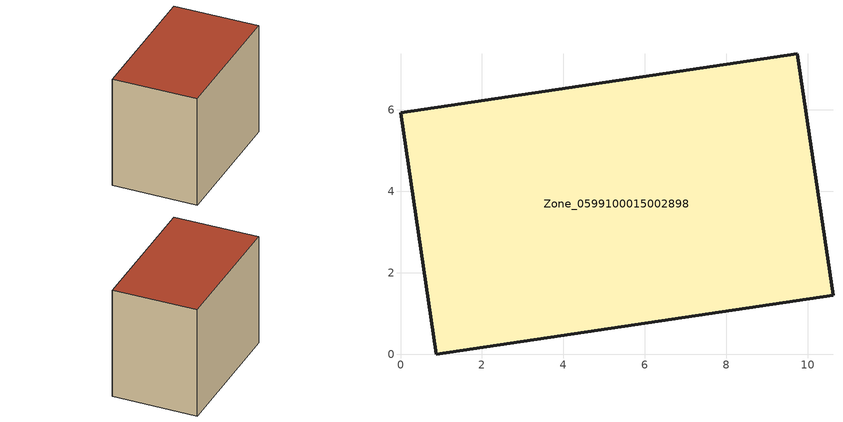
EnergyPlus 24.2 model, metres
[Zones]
Zone_0599100015002898
 floor ground (C_G): 10.62,1.45 0.88,0 0,5.93 9.74,7.38 z0.99
 wall outside (C_F): 0.88,0 10.62,1.45 9.74,7.38 0,5.93 0.88,0 z0.99:9.03
 roof outside (C_R): 9.74,7.38 0,5.93 0.88,0 10.62,1.45 z9.03
[BUILDING]
Pand.0599100015002898: North Axis=0; Terrain=City; Loads Convergence Tolerance Value=0.04; Temperature Convergence Tolerance Value=0.4; Solar Distribution=FullExterior; Maximum Number of Warmup Days=25; Minimum Number of Warmup Days=1
[Site:Location]
Rotterdam.The.Hague.AP_ZH_NLD Design_Conditions: Latitude=51.96; Longitude=4.45; Time Zone=1; Elevation=-4.5
[SITE:GROUNDTEMPERATURE:BUILDINGSURFACE]
18, 18, 18, 18, 18, 18, 18, 18, 18, 18, 18, 18
[MATERIAL] Thermal Absorptance=0.9; Solar Absorptance=0.7; Visible Absorptance=0.7
Name | Roughness | Thickness | Conductivity | Density | Specific Heat
G.TI.1965-1974 | MediumSmooth | 0.15 | 0.882353 | 540 | 1210
F.TI.1965-1974 | Rough | 0.3 | 0.697674 | 1920 | 840
R.TI.1965-1974 | MediumRough | 0.2 | 0.232558 | 1500 | 1000
[CONSTRUCTION]
C_G: G.TI.1965-1974
C_F: F.TI.1965-1974
C_R: R.TI.1965-1974
[ZONE]
Zone_0599100015002898: Type=1; Multiplier=1; Ceiling Height=Autocalculate; Volume=Autocalculate; Floor Area=autocalculate; Part of Total Floor Area=Yes
[ZONEINFILTRATION:DESIGNFLOWRATE]
Infil_Zone_0599100015002898: Zone or ZoneList or Space or SpaceList=Zone_0599100015002898; Schedule=AlwaysOn; Design Flow Rate Calculation Method=Flow/Area; Flow Rate per Floor Area=0.003; Constant Term Coefficient=1; Temperature Term Coefficient=0; Velocity Term Coefficient=0; Velocity Squared Term Coefficient=0
[HVACTEMPLATE:ZONE:IDEALLOADSAIRSYSTEM]
Zone_0599100015002898: Maximum Heating Supply Air Temperature=50; Minimum Cooling Supply Air Temperature=13; Maximum Heating Supply Air Humidity Ratio=0.0156; Minimum Cooling Supply Air Humidity Ratio=0.0077; Heating Limit=NoLimit; Cooling Limit=NoLimit; Dehumidification Control Type=ConstantSensibleHeatRatio; Cooling Sensible Heat Ratio=0.7; Dehumidification Setpoint=60; Humidification Control Type=None; Humidification Setpoint=30; Outdoor Air Method=None; Outdoor Air Flow Rate per Person=0.00944; Outdoor Air Flow Rate per Zone Floor Area=0; Outdoor Air Flow Rate per Zone=0; Demand Controlled Ventilation Type=None; Outdoor Air Economizer Type=NoEconomizer; Heat Recovery Type=None; Sensible Heat Recovery Effectiveness=0.7; Latent Heat Recovery Effectiveness=0.65
[ZONECONTROL:THERMOSTAT]
ThermostatControl_Zone_0599100015002898: Zone or ZoneList=Zone_0599100015002898; Control Type Schedule=DualSetpointControlType; Control 1=Thermostat_Zone_0599100015002898; Temperature Difference Between Cutout And Setpoint=0
[THERMOSTATSETPOINT:DUALSETPOINT]
Thermostat_Zone_0599100015002898: Heating Setpoint Temperature Schedule=HeatingSetpoint_Zone_0599100015002898; Cooling Setpoint Temperature Schedule=CoolingSetpoint_Zone_0599100015002898
[SCHEDULE:COMPACT]
HeatingSetpoint_Zone_0599100015002898: Through: 12/31, For: AllDays, Until: 24:00, 21
CoolingSetpoint_Zone_0599100015002898: Through: 12/31, For: AllDays, Until: 24:00, 24
DualSetpointControlType: Through: 12/31, For: AllDays, Until: 24:00, 4
AlwaysOn: Through: 12/31, For: AllDays, Until: 24:00, 1
